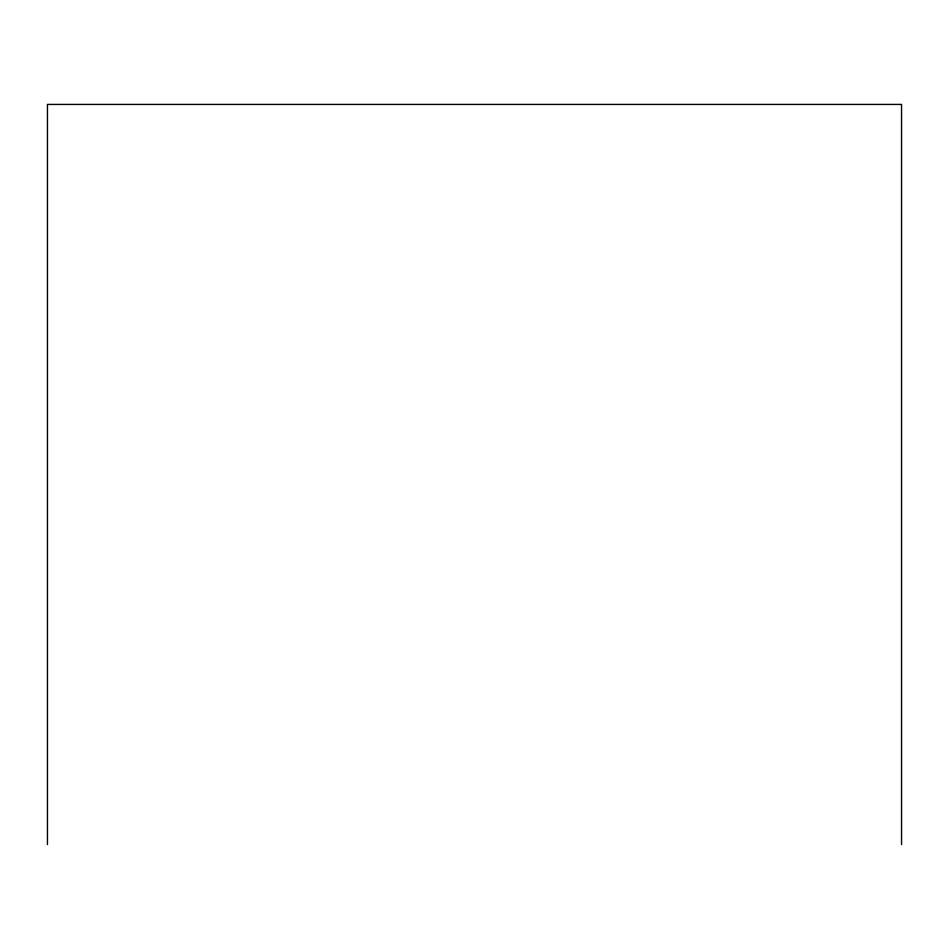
<?xml version="1.0" encoding="UTF-8"?>
<svg xmlns="http://www.w3.org/2000/svg" width="949" height="949" viewBox="0 0 949 949"><rect width="100%" height="100%" fill="white"/><g stroke="black" fill="none" stroke-linecap="round" stroke-linejoin="round"><path stroke-width="1.42" d="M901.55 844.574L901.55 104.426L47.45 104.426L47.45 844.574"/></g></svg>
